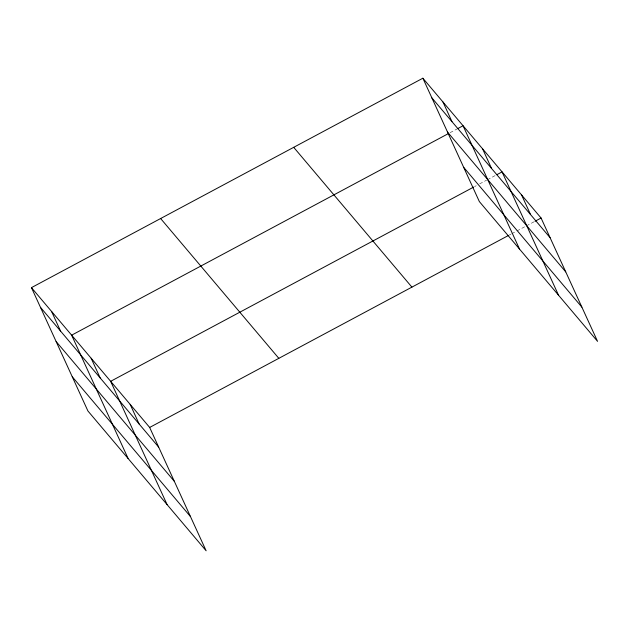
<?xml version="1.0" encoding="UTF-8"?>
<svg xmlns="http://www.w3.org/2000/svg" width="629" height="629" viewBox="0 0 629 629"><rect width="100%" height="100%" fill="white"/><g stroke="black" fill="none" stroke-linecap="round" stroke-linejoin="round"><path stroke-width="0.47" stroke-dasharray="3.15 2.36" d="M450.144 132.664L457.039 128.976M474.518 186.632L476.239 185.712M479.683 183.865L486.571 180.177M487.436 179.721L496.045 175.114M509.223 235.073L510.945 234.145M511.802 233.689L516.11 231.386M516.975 230.922L525.585 226.314M526.442 225.858L534.194 221.707"/><path stroke-width="0.94" d="M31.45 287.642L149.663 427.445L206.131 550.784L87.918 410.981L31.45 287.642L422.869 78.216L541.082 218.019L597.55 341.358L479.337 201.555L422.869 78.216M448.422 133.584L71.643 335.178L128.112 458.51M457.896 128.513L463.062 125.753L519.53 249.084M473.653 187.088L110.649 381.316L167.117 504.647M496.91 174.65L502.076 171.89L558.544 295.221M149.663 427.445L508.358 235.529M535.059 221.251L541.082 218.019M431.871 97.88L550.084 237.683M447.534 132.09L565.746 271.893M463.675 167.338L581.888 307.149M293.704 147.328L411.916 287.131M160.623 218.53L278.828 358.333M40.453 307.306L158.665 447.109M56.115 341.516L174.327 481.319M72.256 376.763L190.461 516.566M521.575 194.959L530.577 214.615M482.569 148.821L491.571 168.486M442.965 101.984L451.968 121.649M130.156 404.376L139.158 424.04M91.15 358.247L100.153 377.903M51.547 311.41L60.549 331.074"/></g></svg>
